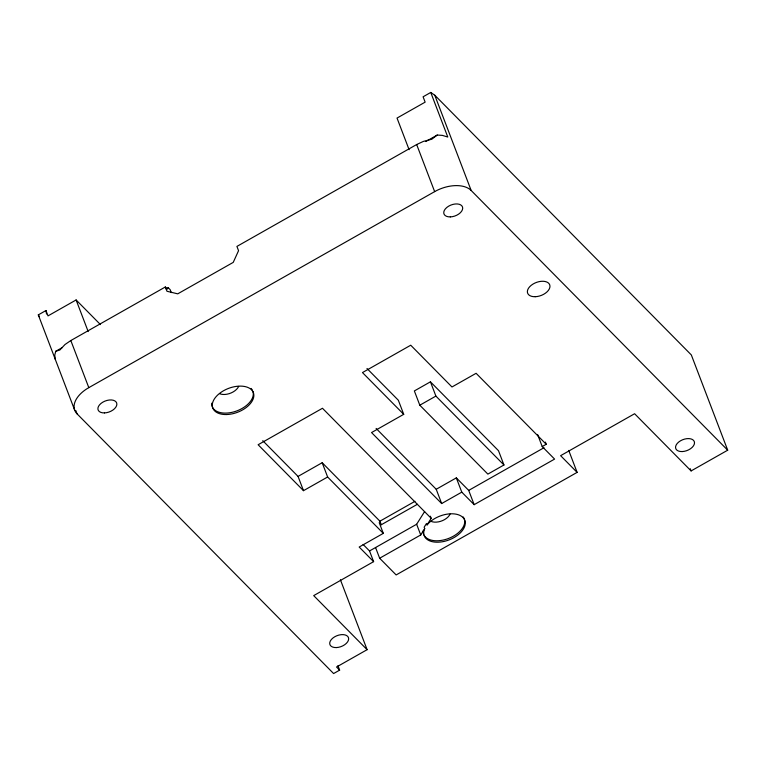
<?xml version="1.0" encoding="UTF-8"?>
<svg xmlns="http://www.w3.org/2000/svg" width="766" height="766" viewBox="0 0 766 766"><rect width="100%" height="100%" fill="white"/><g stroke="black" fill="none" stroke-linecap="round" stroke-linejoin="round"><path stroke-width="1.15" d="M62.027 347.716L55.774 351.249L54.759 355.089L55.324 359.474M171.287 292.622L170.167 289.672L168.194 287.69L167.4 289.069L165.341 286.982L70.826 340.544L65.005 344.518L59.796 350.052L55.774 351.249M363.113 544.454L369.528 550.955L416.637 524.25L424.632 511.535M375.56 547.537L379.649 558.232L420.726 534.955L424.709 528.617L424.163 527.19L426.49 523.494L427.035 524.921A21.716 12.763 -20.9 0 1 462.099 516.715A21.716 12.763 -20.9 0 1 447.085 540.605A21.716 12.763 -20.9 0 1 424.709 528.617M427.035 524.921L431.181 518.323L430.358 516.179M409.101 149.686L397.027 118.069L425.14 102.146L423.091 96.794L430.751 92.447L447.784 137.037L442.384 135.391L437.242 135.046L431.823 139.201L423.339 141.423L416.666 144.535L236.924 246.413L238.552 250.693L233.237 262.384L177.741 293.838L166.969 291.262L165.341 286.982M74.675 410.136L38.3 314.883L45.96 310.536L48.009 315.889L76.112 299.956L100.442 324.583M425.8 141.528L437.242 135.046M166.117 288.868L168.194 287.69M337.94 665.702L339.635 670.135L333.603 673.553L77.05 413.841A28.323 16.651 -20.9 0 1 88.808 387.644L434.648 191.624A28.323 16.651 -20.9 0 1 471.157 190.475L727.7 450.188L691.104 470.927L634.602 413.736L560.616 455.674L577.114 472.373L396.146 574.94L379.649 558.232M430.444 381.822L414.358 390.938L419.806 405.204L487.865 474.106L503.951 464.991L498.503 450.714L430.444 381.822L435.892 396.089L503.951 464.991M366.991 368.503L398.339 400.235L403.72 414.329L371.548 432.56L441.666 503.54L461.774 492.145L474.154 504.67L554.584 459.093L542.204 446.559L537.598 434.485M419.806 405.204L435.892 396.089M262.757 440.68L298.051 476.404L322.18 462.721L379.917 521.186L381.286 524.748L417.374 504.296M431.181 518.323L322.467 408.268L258.123 444.74L303.499 490.671L327.628 476.998L383.306 533.366L359.177 547.039L373.616 561.65L313.696 595.613L367.106 649.683L336.542 667.004L339.635 670.135M379.917 521.186L414.981 501.309M376.116 428.433L436.218 489.273L456.325 477.879L468.706 490.403L474.154 504.67M542.204 446.559L546.225 444.28L545.392 442.087M468.706 490.403L543.975 447.737M430.751 92.447L434.782 95.223L691.325 354.936L727.7 450.188M546.225 444.28L476.107 373.301L451.978 386.974L410.729 345.217L362.471 372.573L403.72 414.329M381.286 524.748L379.218 522.661L383.306 533.366M38.3 314.883L39.487 316.731M690.262 468.706L691.104 470.927M434.782 95.223L471.157 190.475M568.726 450.418L577.114 472.373M416.666 144.535L434.648 191.624M456.325 477.879L461.774 492.145M436.218 489.273L441.666 503.54M416.637 524.25L420.726 534.955M369.528 550.955L373.616 561.65M322.18 462.721L327.628 476.998M340.401 579.757L367.106 649.683M298.051 476.404L303.499 490.671M76.112 299.956L88.186 331.573M70.826 340.544L88.808 387.644M75.786 410.519L77.05 413.841M45.96 310.536L46.525 314.012M463.2 516.954A21.716 12.763 -20.9 0 1 450.944 537.454A21.716 12.763 -20.9 0 1 424.086 535.223M423.627 534.208A21.716 12.763 -20.9 0 1 423.186 530.848M450.073 514.101A11.796 6.932 -20.9 0 1 430.942 521.292M238.647 386.428A11.796 6.932 -20.9 0 1 219.516 393.619M252.847 391.254A21.716 12.763 -20.9 0 1 234.204 411.782A21.716 12.763 -20.9 0 1 211.761 403.175M251.018 388.41A21.716 12.763 -20.9 0 1 252.387 390.239M450.303 216.902A9.91 5.831 -20.9 0 0 462.492 206.925A9.91 5.831 -20.9 0 0 446.846 207.423A9.91 5.831 -20.9 0 0 450.303 216.902M104.463 412.912A9.91 5.831 -20.9 0 0 116.652 402.945A9.91 5.831 -20.9 0 0 100.997 403.433A9.91 5.831 -20.9 0 0 104.463 412.912M535.204 296.71A11.796 6.932 -20.9 0 0 549.72 284.837A11.796 6.932 -20.9 0 0 531.087 285.421A11.796 6.932 -20.9 0 0 535.204 296.71M682.113 451.567A9.91 5.831 -20.9 0 0 694.302 441.589A9.91 5.831 -20.9 0 0 678.647 442.087A9.91 5.831 -20.9 0 0 682.113 451.567M336.264 647.576A9.91 5.831 -20.9 0 0 348.453 637.609A9.91 5.831 -20.9 0 0 332.808 638.097A9.91 5.831 -20.9 0 0 336.264 647.576M226.698 414.53A21.716 12.763 -20.9 0 0 253.393 392.68A21.716 12.763 -20.9 0 0 219.114 393.762A21.716 12.763 -20.9 0 0 226.698 414.53"/></g></svg>
